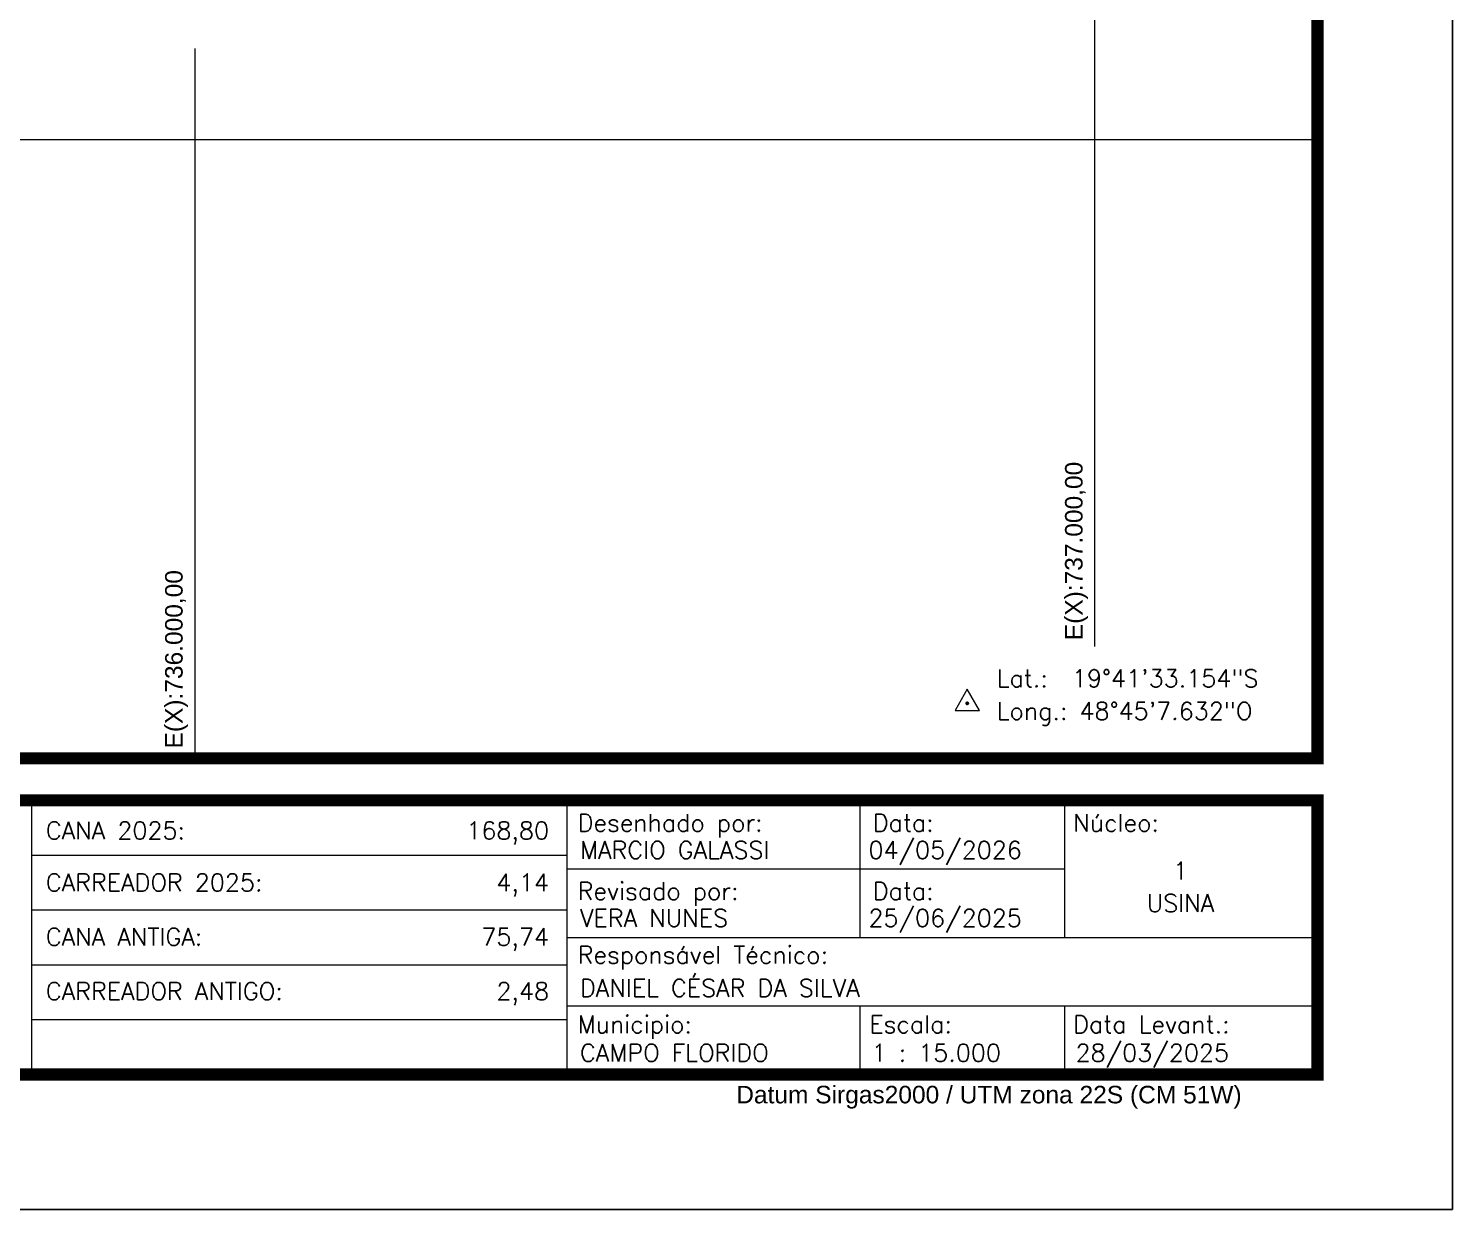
# Model space of a CAD drawing. Extents: x 734247 to 737397, y 7818810 to 7823265.
# Drawn here: x 735815 to 737397, y 7818810 to 7820123 of the extents above; entities that cross this region are included whole.
import ezdxf
from ezdxf.enums import TextEntityAlignment as Align

# ---------------------------------------------------------------- set-up
doc = ezdxf.new("R2010")
doc.units = 0
doc.header["$MEASUREMENT"] = 0
doc.linetypes.add('LIN0', pattern=[0])
for name, color, linetype in [('MALHA', 8, 'Continuous'), ('MARGEM', 5, 'Continuous'), ('TEXTO', 7, 'Continuous')]:
    doc.layers.add(name, color=color, linetype=linetype)
doc.styles.add('marcelo', font='arial.ttf')
doc.styles.add('Simplex', font='simplex.shx')
doc.styles.get("Standard").update_dxf_attribs({"font": 'arial.ttf'})

msp = doc.modelspace()

# ---------------------------------------------------------------- linework, layer by layer
at = {"layer": 'MALHA', "lineweight": 0}
for points in [[(737000, 7819436.2), (737000, 7820570.2)], [(736000, 7819311.9), (736000, 7820101.1)], [(735640.3, 7820000), (737247.4, 7820000)]]:
    msp.add_lwpolyline(points, dxfattribs=at)
at = {"layer": 'MARGEM', "color": 174, "linetype": 'LIN0', "flags": 128}
msp.add_lwpolyline([(737397.4, 7818810.3), (737397.4, 7823265.3), (734247.4, 7823265.3), (734247.4, 7818810.3)], close=True, dxfattribs=at)
at = {"layer": 'MARGEM', "color": 174, "linetype": 'LIN0', "const_width": 13.6, "flags": 128}
for points in [[(737247.4, 7819311.9), (737247.4, 7823115.3), (734397.4, 7823115.3), (734397.4, 7819311.9)], [(734397.4, 7819265.2), (737247.4, 7819265.2), (737247.4, 7818960.3), (734397.4, 7818960.3)]]:
    msp.add_lwpolyline(points, close=True, dxfattribs=at)
at = {"layer": 'MARGEM', "color": 174, "linetype": 'LIN0', "const_width": 1.51, "flags": 128}
for points in [[(735818.4, 7819265.2), (735818.4, 7818964)], [(736413.4, 7819265.2), (736413.4, 7818964)], [(736738.8, 7819112.7), (736738.8, 7819265.2)], [(736966.4, 7819112.7), (736966.4, 7819265.2)], [(735818.4, 7819204.2), (736413.4, 7819204.2)], [(736413.4, 7819189), (736966.4, 7819189)], [(735818.4, 7819143.2), (736413.4, 7819143.2)], [(736413.4, 7819112.7), (737247.6, 7819112.7)], [(735818.4, 7819082.2), (736413.4, 7819082.2)], [(735818.4, 7819021.3), (736413.4, 7819021.3)], [(736413.4, 7819036.5), (737247.5, 7819036.5)], [(736738.8, 7819036.5), (736738.8, 7818961)], [(736966.4, 7819036.5), (736966.4, 7818961)]]:
    msp.add_lwpolyline(points, dxfattribs=at)
at = {"layer": 'TEXTO', "color": 7, "lineweight": 9, "flags": 128}
msp.add_lwpolyline([(736844.6, 7819365.3), (736871.7, 7819365.3), (736858.1, 7819388.7)], close=True, dxfattribs=at)
at = {"layer": 'TEXTO', "color": 7, "lineweight": 9, "const_width": 2.12, "flags": 128}
msp.add_lwpolyline([(736857.1, 7819373.1, -1), (736859.2, 7819373.1, -1)], format="xyb", close=True, dxfattribs=at)

# ---------------------------------------------------------------- texts
at = {"layer": 'MALHA'}
for s, p in [('E(X):737.000,00', (736992.1, 7819443.3)), ('E(X):736.000,00', (735992.1, 7819322.9))]:
    msp.add_text(s, height=19.5, rotation=90, dxfattribs=at).set_placement(p, align=Align.BOTTOM_LEFT)
at = {"layer": 'MARGEM', "color": 7, "linetype": 'Continuous', "lineweight": 9}
for s, style, p in [('Desenhado por:', 'Simplex', (736425.2, 7819250)), ('Data:', 'Simplex', (736753.2, 7819250)), ('Núcleo:', 'Simplex', (736975.9, 7819250)), ('Revisado por:', 'Simplex', (736425.2, 7819174.1)), ('Data:', 'Simplex', (736753.2, 7819174.1)), ('Responsável Técnico:', 'Simplex', (736425.2, 7819103.2)), ('Municipio:', 'Simplex', (736425.2, 7819026)), ('Escala:', 'Simplex', (736749.3, 7819026)), ('Data Levant.:', 'Simplex', (736975.9, 7819026)), ('Datum Sirgas2000 / UTM zona 22S (CM 51W)', 'marcelo', (736601.4, 7818947.8))]:
    msp.add_text(s, height=19.5, dxfattribs=dict(at, style=style)).set_placement(p, align=Align.TOP_LEFT)
at = {"layer": 'MARGEM', "color": 7, "linetype": 'Continuous', "style": 'Simplex'}
for s, p in [('CANA 2025:', (735834.3, 7819241.4)), ('MARCIO GALASSI', (736427.8, 7819219.7)), ('04/05/2026', (736748.3, 7819219.7)), ('CARREADOR 2025:', (735834.3, 7819183.7)), ('VERA NUNES', (736427.8, 7819144.2)), ('25/06/2025', (736748.3, 7819144.2)), ('CANA ANTIGA:', (735834.3, 7819123.2)), ('DANIEL CÉSAR DA SILVA', (736427.8, 7819066.4)), ('CARREADOR ANTIGO:', (735834.3, 7819062.8)), ('CAMPO FLORIDO', (736427.8, 7818994.2)), ('1 : 15.000', (736751.8, 7818994.2)), ('28/03/2025', (736978.5, 7818994.2))]:
    msp.add_text(s, height=19.5, dxfattribs=at).set_placement(p, align=Align.TOP_LEFT)
for s, p in [('168,80', (736393.4, 7819241.4)), ('4,14', (736393.4, 7819183.7)), ('75,74', (736393.4, 7819123.2)), ('2,48', (736393.4, 7819062.8))]:
    msp.add_text(s, height=19.5, dxfattribs=at).set_placement(p, align=Align.TOP_RIGHT)
for s, p in [('1', (737095.1, 7819187)), ('USINA', (737095.1, 7819151))]:
    msp.add_text(s, height=19.5, dxfattribs=at).set_placement(p, align=Align.MIDDLE_CENTER)
at = {"layer": 'TEXTO', "linetype": 'ByBlock', "style": 'Simplex'}
for s, p in [('Lat.:  19%%D41\'33.154"S', (736890.9, 7819391.1, 985.2)), ('Long.: 48%%D45\'7.632"O', (736890.9, 7819354.8, 985.2))]:
    msp.add_text(s, height=19.5, dxfattribs=at).set_placement(p)

doc.saveas('drawing.dxf')
